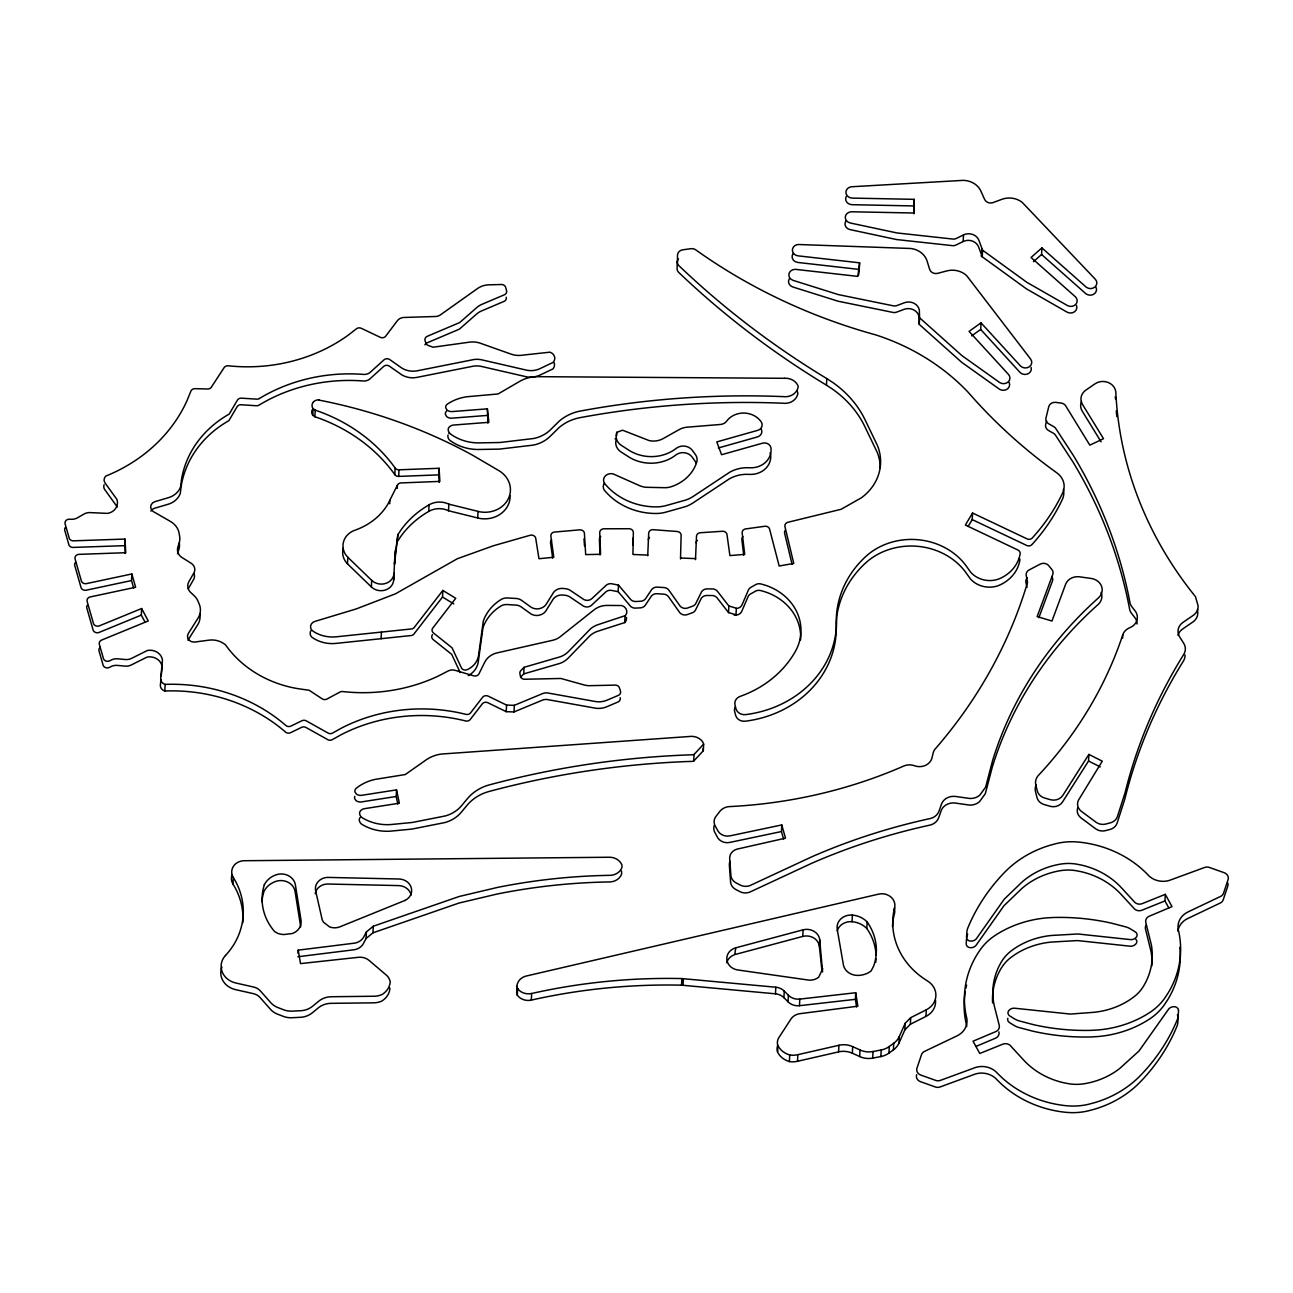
<?xml version="1.0" encoding="UTF-8"?>
<svg xmlns="http://www.w3.org/2000/svg" width="1293" height="1293" viewBox="0 0 1293 1293"><rect width="100%" height="100%" fill="white"/><g stroke="black" fill="none" stroke-linecap="round" stroke-linejoin="round"><path stroke-width="1.5" d="M913.828 213.749L914.248 199.348L852.297 198.104A6.449 5.705 2.8 0 1 845.945 192.77A6.449 5.705 2.8 0 1 851.327 186.774L963.285 180.357A19.298 17.068 2.8 0 1 980.563 190.362L984.555 199.316A6.449 5.705 2.8 0 0 992.555 202.759L1001.897 199.316A19.298 17.068 2.8 0 1 1022.165 202.322L1095.365 279.288A6.449 5.705 2.8 0 1 1086.346 287.272L1041.899 247.884L1031.054 257.485L1075.307 296.727A6.449 5.705 2.8 0 1 1067.808 305.762L1026.901 282.359L982.583 250.196L979.124 240.886A10.748 9.504 2.8 0 0 964.125 234.631L956.4 238.397A6.433 5.689 2.8 0 1 953.2 239.092L896.97 232.95L850.293 222.994A6.433 5.689 2.8 0 1 851.247 211.777L914.086 213.006L914.248 199.348M677.176 261.849L677.096 269.041A6.433 5.689 2.8 0 0 678.809 272.5A858.002 758.975 2.8 0 0 826.469 385.169L832.595 389.193A106.204 93.936 2.8 0 1 864.71 426.318L877.204 452.308A53.643 47.453 2.8 0 1 880.274 468.05M695.505 559.627L696.491 536.288A4.283 3.782 2.8 0 1 699.869 532.764L722.318 531.278A4.299 3.814 2.8 0 1 726.925 534.122L729.899 555.586L744.72 554.374L742.182 533.023A4.299 3.798 2.8 0 1 745.237 528.982L764.68 526.283A4.315 3.814 2.8 0 1 769.48 528.724L779.178 566.011L793.757 563.425L784.948 526.655A4.299 3.798 2.8 0 1 787.599 522.356L841.161 509.264L861.348 497.821A53.643 47.453 2.8 0 0 877.527 445.713L865.033 419.724A106.204 93.936 2.8 0 0 832.918 382.583L826.777 378.574A858.002 758.975 2.8 0 1 679.132 265.889A6.433 5.689 2.8 0 1 677.419 262.447L677.5 255.254A6.433 5.689 2.8 0 1 682.284 249.888L690.753 248.709A6.433 5.689 2.8 0 1 695.278 249.565L695.828 249.905A536.773 474.822 2.8 0 0 875.717 334.887A214.557 189.78 2.8 0 1 967.568 391.666L976.36 401.493A536.563 474.628 2.8 0 0 1056.898 472.899A19.314 17.084 2.8 0 1 1062.668 492.875A213.959 189.263 2.8 0 1 1032.299 537.953A4.283 3.782 2.8 0 1 1027.563 539.116L972.546 513.014L965.37 525.039L1017.898 550.01A4.315 3.814 2.8 0 1 1020.193 553.404L1020.129 553.986A38.144 33.747 2.8 0 1 1000.588 578.213L998.341 579.167A23.921 21.157 2.8 0 1 970.655 572.185L967.18 567.32A64.375 56.94 2.8 0 0 868.346 554.261L865.356 556.879A107.222 94.842 2.8 0 0 836.393 616.292A107.319 94.939 2.8 0 1 745.641 714.609A8.598 7.596 2.8 0 1 736.089 709.178L735.022 705.057A8.598 7.613 2.8 0 1 739.58 696.604L740.113 696.41A107.319 94.922 2.8 0 0 795.437 651.268A53.643 47.453 2.8 0 0 760.753 583.935A6.433 5.689 2.8 0 0 756.227 584.339L750.797 587.41A6.433 5.689 2.8 0 0 748.599 589.592L742.037 604.817A6.449 5.705 2.8 0 1 736.945 608.389L728.848 605.981L717.518 591.402A6.449 5.705 2.8 0 0 712.799 588.929L707.19 588.897A6.433 5.689 2.8 0 0 701.598 591.774L695.893 603.298A6.433 5.689 2.8 0 1 693.048 606.013L687.731 607.969A6.433 5.689 2.8 0 1 680.118 606.11L668.934 590.255A6.449 5.705 2.8 0 0 664.505 587.604L657.41 587.119A6.433 5.689 2.8 0 0 651.769 589.43L645.692 598.514A6.449 5.705 2.8 0 1 641.231 601.213L636.027 601.504A6.433 5.689 2.8 0 1 630.822 599.645L618.474 585.082L611.993 583.822A6.449 5.705 2.8 0 0 606.401 585.082L591.855 598.627A6.433 5.689 2.8 0 1 583.789 599.499L570.391 590.465A10.085 8.922 2.8 0 0 565.978 588.751L563.037 588.444A10.085 8.922 2.8 0 0 553.549 592.436L546.276 604.122A10.069 8.906 2.8 0 1 543.076 607.209A13.948 12.332 2.8 0 1 541.379 608.033A10.085 8.922 2.8 0 1 531.1 607.225L521.774 600.485A10.069 8.906 2.8 0 0 516.667 598.514L507.422 597.964A10.053 8.889 2.8 0 0 501.102 599.516A46.774 41.376 2.8 0 0 483.307 621.076L478.62 655.018A21.448 18.975 2.8 0 1 468.535 669.031L467.226 669.661A4.251 3.75 2.8 0 1 461.585 668.174L452 647.745L433.511 633.004A4.299 3.814 2.8 0 1 432.476 628.479L455.75 598.303L442.836 590.432L414.293 627.396A4.299 3.798 2.8 0 1 411.982 628.883L336.293 636.803A32.18 28.462 2.8 0 1 314.555 632.18L311.952 630.37A6.449 5.705 2.8 0 1 315.201 621.319L356.254 608.922L395.448 593.826L457.415 558.689L493.36 545.775L530.308 535.221A4.299 3.798 2.8 0 1 535.641 537.856L538.971 558.721L553.776 557.283L550.866 536.191A4.283 3.798 2.8 0 1 553.954 532.102L579.797 529.839A4.299 3.798 2.8 0 1 584.388 532.942L585.681 554.6L600.582 554.293L599.726 532.684A4.283 3.798 2.8 0 1 603.847 528.789L629.109 528.724A4.283 3.782 2.8 0 1 633.36 532.635L632.923 554.471L647.825 555.101M632.907 545.193L633.037 539.246A4.283 3.782 2.8 0 0 632.875 538.163M680.506 558.948L681.136 534.817A4.299 3.798 2.8 0 0 677.306 531.504L652.561 529.645A4.267 3.782 2.8 0 0 648.682 533.249L647.728 555.731M125.114 553.469L124.985 539.068L73.459 540.83A4.299 3.798 2.8 0 1 69.289 538.47L65.103 523.859A4.283 3.782 2.8 0 1 68.804 519.22L71.26 519.285A10.748 9.504 2.8 0 0 76.982 518.089L83.916 514.097A10.732 9.504 2.8 0 1 89.54 512.578L107.594 513.386A12.445 11.007 2.8 0 0 116.887 499.389L105.169 483.129A6.449 5.705 2.8 0 1 105.541 476.406L105.929 476.034A160.914 142.343 2.8 0 0 187.113 400.442L190.831 391.278A4.299 3.798 2.8 0 1 194.984 388.66L207.656 388.983A4.299 3.798 2.8 0 0 211.082 387.593L224.109 367.648A4.283 3.798 2.8 0 1 227.762 365.774L228.408 365.806A160.93 142.343 2.8 0 0 348.334 335.081L356.335 328.858A4.299 3.798 2.8 0 1 361.28 328.309L380.239 337.295A4.299 3.798 2.8 0 0 385.443 336.519L397.307 320.777A8.566 7.58 2.8 0 1 403.513 317.48L435.45 316.494A8.598 7.613 2.8 0 0 439.992 315.169L477.57 288.501A19.314 17.084 2.8 0 1 487.655 284.88L501.393 284.508A4.283 3.798 2.8 0 1 505.531 286.933L506.565 290.634A4.283 3.798 2.8 0 1 504.836 294.594L481.869 304.356A19.298 17.068 2.8 0 0 477.602 306.845L459.71 322.555L427.288 336.309A4.299 3.798 2.8 0 0 425.106 340.851L425.947 343.211A4.299 3.798 2.8 0 0 427.902 345.36L433.09 347.219L469.327 342.176A21.431 18.959 2.8 0 1 479.364 342.887L510.864 354.056A21.448 18.975 2.8 0 0 520.028 355.43L550.026 352.165A7.305 6.465 2.8 0 1 553.194 362.347L539.811 368.731A19.314 17.084 2.8 0 1 527.318 370.331L481.885 359.858A19.314 17.084 2.8 0 0 474.03 359.502L417.219 370.8A19.314 17.084 2.8 0 1 401.897 368.117L389.71 359.551A4.267 3.782 2.8 0 0 383.989 359.842L370.38 372.174A8.582 7.596 2.8 0 1 364.19 374.437L363.575 374.404A161.011 142.424 2.8 0 0 259.392 398.503M133.68 588.153L131.514 580.557L131.838 573.963L86.486 583.612A4.299 3.814 2.8 0 1 81.459 581.317L75.091 558.996A4.283 3.782 2.8 0 1 78.453 554.374L125.76 552.709L124.985 539.068M145.091 622.224L141.309 615.112L141.632 608.518L99.351 625.86A4.283 3.782 2.8 0 1 93.549 623.792L87.148 601.471A4.299 3.814 2.8 0 1 89.686 597.059L135.62 587.248L131.838 573.963M620.139 697.67A4.299 3.798 2.8 0 1 618.41 701.808L606.773 706.77A19.298 17.068 2.8 0 1 596.008 708.273L547.65 699.61A8.582 7.596 2.8 0 0 542.866 699.966L514.016 711.926L506.226 711.683L487.833 702.713A4.283 3.798 2.8 0 0 482.257 703.893L470.264 719.458A4.283 3.798 2.8 0 1 466.256 721.058L465.593 720.944A160.914 142.343 2.8 0 0 341.465 734.537L332.43 739.564A4.299 3.798 2.8 0 1 328.212 739.903L305.988 727.474A4.283 3.782 2.8 0 0 301.641 727.329L290.569 732.695A4.283 3.798 2.8 0 1 285.963 732.42L285.511 732.048A160.946 142.375 2.8 0 0 164.809 690.995L165.132 684.401A6.433 5.689 2.8 0 1 160.671 678.954L162.465 660.06A12.429 11.007 2.8 0 0 147.402 650.476L131.724 658.299A10.732 9.487 2.8 0 1 126.003 659.559L117.711 658.816A10.732 9.487 2.8 0 0 111.925 659.705L109.679 660.836A4.283 3.782 2.8 0 1 103.537 658.929L99.351 644.383A4.283 3.798 2.8 0 1 101.662 640.051L148.259 620.947L141.632 608.518M242.777 922.782A78.825 69.725 2.8 0 0 232.999 884.089L233.322 877.494A12.865 11.378 2.8 0 1 243.407 860.734L609.472 857.243A12.865 11.378 2.8 0 1 621.917 865.001L621.981 867.344A12.882 11.395 2.8 0 1 610.878 875.296L610.037 875.329A555.23 491.146 2.8 0 0 497.369 887.451L459.354 896.437L373.273 926.224L366.404 931.914L363.769 936.892A12.882 11.395 2.8 0 1 354.864 943.114L298.214 950.145L298.053 953.442M313.132 408.685L315.217 410.156A160.865 142.295 2.8 0 1 395.141 468.034L395.545 468.486A4.283 3.798 2.8 0 0 399.004 469.812L439.07 468.276L438.747 474.87L398.68 476.406A4.283 3.798 2.8 0 1 395.222 475.081L394.818 474.628A160.865 142.295 2.8 0 0 314.894 416.75L312.809 415.279L313.132 408.685A6.449 5.705 2.8 0 1 312.954 402.559L313.31 402.123M314.894 416.75L315.217 410.156M318.967 400.135L319.597 400.216A488.56 432.169 2.8 0 1 471.897 454.813L499.454 470.975A25.763 22.789 2.8 0 1 508.375 498.678A25.763 22.789 2.8 0 1 479.703 511.786L448.849 504.157A19.314 17.1 2.8 0 0 430.197 504.205L429.098 504.803A95.52 84.498 2.8 0 0 401.266 529.58L397.905 534.623L394.801 557.671L393.686 579.959A12.882 11.395 2.8 0 1 385.653 589.931A12.882 11.395 2.8 0 1 371.98 587.507L347.51 563.877L347.833 557.283A19.314 17.084 2.8 0 1 353.862 530.615L355.025 530.178A64.359 56.94 2.8 0 0 387.916 504.06L397.42 485.117A4.299 3.814 2.8 0 1 400.458 482.952L439.879 481.4L439.07 468.276M371.382 586.957L371.705 580.363L347.833 557.283M297.891 956.739L354.541 949.709A12.882 11.395 2.8 0 0 363.446 943.486L366.081 938.508L366.404 931.914M310.918 630.693A6.449 5.705 2.8 0 0 311.629 636.98L314.231 638.774A32.18 28.462 2.8 0 0 335.97 643.397L381.079 638.694L381.403 632.099M389.71 503.753L389.872 500.456M394.818 474.628L395.141 468.018M366.081 938.508L372.95 932.819L373.273 926.224M397.258 488.415L397.42 485.117M398.68 476.406L399.004 469.812M393.686 579.959L394.009 573.365A12.882 11.395 2.8 0 1 385.977 583.337A12.882 11.395 2.8 0 1 372.303 580.913L371.705 580.363M394.801 557.671L394.478 564.265L397.905 534.623M397.824 804.084L396.208 796.472L396.531 789.878L361.733 795.308A6.562 5.802 2.8 0 1 356.432 794.08L355.025 792.076A4.38 3.879 2.8 0 1 356.302 788.229A43.768 38.725 2.8 0 1 375.406 779.34L405.275 774.539L426.076 759.928A32.842 29.044 2.8 0 1 441.301 754.061L689.072 736.525A13.124 11.605 2.8 0 1 702.632 741.729L703.651 744.121L703.327 750.716L693.711 761.092A13.14 11.621 2.8 0 1 691.157 761.448L689.153 761.464A810.032 716.548 2.8 0 0 489.643 791.316A43.768 38.725 2.8 0 0 467.08 805.264L461.278 812.246A32.826 29.044 2.8 0 1 445.099 822.51L411.934 829.088L390.179 831.173A43.768 38.725 2.8 0 1 365.143 826.162L362.25 824.578A6.578 5.819 2.8 0 1 359.26 819.633L359.486 818.485A6.562 5.819 2.8 0 1 360.117 817.532M397.581 541.234L400.959 536.175A95.52 84.498 2.8 0 1 428.775 511.398L429.098 504.803M381.079 638.694L411.659 635.477A4.299 3.798 2.8 0 0 413.97 633.99L442.513 597.027L442.836 590.432M510.105 495.688A25.763 22.789 2.8 0 1 479.38 518.38L448.526 510.751L448.849 504.157M477.715 518.024L478.038 511.414M487.897 423.134L487.364 408.847L452.114 411.578A6.578 5.819 2.8 0 1 446.925 409.946L445.762 407.845A4.38 3.879 2.8 0 1 446.893 404.515L447.378 404.095A43.8 38.742 2.8 0 1 467.306 396.709L498.096 393.961L519.77 381.322A32.842 29.06 2.8 0 1 535.512 376.651L784.35 378.299M506.226 711.683L506.549 705.089L488.156 696.119A4.283 3.798 2.8 0 0 482.58 697.283L470.587 712.863A4.283 3.798 2.8 0 1 466.579 714.463L465.916 714.35A160.914 142.343 2.8 0 0 341.772 727.943L332.754 732.969A4.299 3.798 2.8 0 1 328.535 733.309L306.312 720.88A4.283 3.782 2.8 0 0 301.964 720.734L290.893 726.1A4.283 3.798 2.8 0 1 286.286 725.809L285.834 725.454A160.946 142.375 2.8 0 0 165.132 684.401M514.016 711.926L514.339 705.331L543.189 693.355A8.582 7.596 2.8 0 1 547.973 693.016L596.332 701.679A19.298 17.068 2.8 0 0 607.096 700.159L618.717 695.214A4.299 3.798 2.8 0 0 620.462 691.076L619.282 687.423A4.283 3.798 2.8 0 0 615.193 685.112L588.978 685.694A19.298 17.068 2.8 0 1 583.919 684.902L560.871 678.469L524.166 679.261A4.283 3.798 2.8 0 1 520.4 676.142L519.851 673.168A4.283 3.782 2.8 0 1 520.869 670.598L524.069 667.301L560.257 656.796A21.448 18.975 2.8 0 0 568.387 651.624L590.351 629.028A21.448 18.975 2.8 0 1 598.142 624.632L625.392 615.597A7.289 6.449 2.8 0 0 621.82 605.544L607.096 605.431A19.33 17.1 2.8 0 0 594.198 609.746L559.513 637.271A19.314 17.084 2.8 0 1 552.499 640.326L496.108 653.11A19.298 17.084 2.8 0 0 484.649 662.355L478.749 674.251A4.299 3.798 2.8 0 1 473.804 675.835L455.136 670.34A8.582 7.596 2.8 0 0 447.895 671.115L438.424 675.98A160.914 142.343 2.8 0 1 342.677 691.545L341.966 691.529A4.283 3.782 2.8 0 0 339.93 692.062L326.434 699.303A4.299 3.798 2.8 0 1 322.167 698.834L309.124 690.236L300.558 689.056A107.287 94.906 2.8 0 1 225.628 644.997L224.675 644.221A19.314 17.084 2.8 0 0 208.981 640.148L194.354 642.104A6.433 5.689 2.8 0 1 188.261 633.586L198.556 617.294A19.298 17.068 2.8 0 0 199.219 604.041L197.635 600.356A19.298 17.084 2.8 0 0 193.853 595.426L190.281 592.097A10.716 9.471 2.8 0 1 188.891 581.656L194.144 572.492A8.582 7.596 2.8 0 0 191.138 563.247L181.44 557.17A10.732 9.504 2.8 0 1 177.852 547.117L179.404 542.22A19.314 17.084 2.8 0 0 179.63 536.288L178.984 532.457A19.314 17.084 2.8 0 0 170.466 521.451L153.172 511.511A6.433 5.689 2.8 0 1 155.031 501.619L168.478 497.66A19.314 17.084 2.8 0 0 180.648 486.718L181.359 480.463A107.271 94.89 2.8 0 1 229.2 414.083L237.621 399.796A4.299 3.798 2.8 0 1 241.452 398.163L256.661 399.149A4.267 3.782 2.8 0 0 259.376 398.503M520.546 677.193L523.746 673.895L524.069 667.301M516.909 986.349L517.604 988.612A12.865 11.378 2.8 0 0 531.665 993.493A554.584 490.58 2.8 0 1 681.864 978.575L775.8 987.222A12.882 11.395 2.8 0 1 784.237 991.085L788.972 995.82A12.882 11.395 2.8 0 0 799.801 999.101L855.707 992.733L855.384 999.327L799.478 1005.695A12.882 11.395 2.8 0 1 788.649 1002.414L783.93 997.679A12.882 11.395 2.8 0 0 775.477 993.816L681.54 985.169A554.584 490.58 2.8 0 0 531.342 1000.103A12.865 11.378 2.8 0 1 517.281 995.206L516.909 986.349A12.865 11.378 2.8 0 1 525.54 976.199L878.61 894.126A12.865 11.378 2.8 0 1 894.74 906.991L894.271 914.345A78.776 69.677 2.8 0 0 892.477 926.531M517.281 995.206L517.604 988.612M531.342 1000.103L531.665 993.509M616.664 435.612L616.826 432.315L622.596 430.213L649.167 440.59A17.924 15.855 2.8 0 0 663.067 438.65L679.019 429.68A19.524 17.262 2.8 0 1 686.292 427.256L720.33 424.476A8.679 7.677 2.8 0 0 726.698 421.098A20.397 18.054 2.8 0 1 760.494 420.92L761.238 421.954A6.497 5.754 2.8 0 1 758.28 430.181L716.807 441.915L721.575 454.732L762.482 443.192A6.497 5.754 2.8 0 1 770.919 447.653A20.365 18.021 2.8 0 1 750.845 467.807L749.487 467.775A32.519 28.769 2.8 0 0 729.737 472.22L693.371 496.302A32.503 28.753 2.8 0 1 685.791 500.035L666.089 505.579A32.503 28.753 2.8 0 1 659.026 506.791L656.618 506.888A63.034 55.761 2.8 0 1 605.916 485.037A7.483 6.61 2.8 0 1 604.574 476.842A7.483 6.61 2.8 0 1 613.286 473.965L639.211 485.505A19.492 17.245 2.8 0 0 646.209 487.299L664.327 487.687A19.492 17.245 2.8 0 0 670.34 486.976L671.778 486.54A42.297 37.416 2.8 0 0 696.685 462.344A10.845 9.584 2.8 0 0 695.731 455.023L692.498 450.514A10.845 9.601 2.8 0 0 676.772 447.96L676.239 448.38A38.289 33.877 2.8 0 1 630.289 451.079L621.545 445.503A12.607 11.152 2.8 0 1 616.567 433.026L616.826 432.315M800.561 639.938A53.643 47.453 2.8 0 0 760.429 590.529A6.433 5.689 2.8 0 0 755.904 590.949L750.473 594.004A6.433 5.689 2.8 0 0 748.275 596.186L741.713 611.411A6.449 5.705 2.8 0 1 736.622 614.983L728.525 612.591L717.195 597.996A6.449 5.705 2.8 0 0 712.475 595.523L706.867 595.491A6.433 5.689 2.8 0 0 701.275 598.368L695.569 609.908A6.433 5.689 2.8 0 1 692.725 612.607L687.407 614.563A6.433 5.689 2.8 0 1 679.795 612.72L668.61 596.849A6.449 5.705 2.8 0 0 664.182 594.198L657.086 593.713A6.433 5.689 2.8 0 0 651.446 596.025L645.369 605.108A6.449 5.705 2.8 0 1 640.908 607.807L635.703 608.114A6.433 5.689 2.8 0 1 630.499 606.239L618.151 591.677L618.474 585.082M523.746 673.895L559.934 663.39A21.448 18.975 2.8 0 0 568.063 658.234L590.028 635.623A21.448 18.975 2.8 0 1 597.819 631.226L624.697 622.596L625.02 616.001M681.54 985.169L681.864 978.575M693.711 761.092L694.034 754.482L703.651 744.121M683.06 985.25L683.383 978.656M728.525 612.591L728.848 605.981M736.331 608.421L736.008 615.015L734.149 615.08M726.779 962.719A12.865 11.395 2.8 0 1 734.683 954.638L735.798 947.801L803.082 929.829A12.882 11.395 2.8 0 1 819.633 939.074L822.59 971.932M783.574 839.109L781.457 831.544L781.78 824.95L729.979 835.86A10.732 9.504 2.8 0 1 718.035 831.173L715.126 825.774A10.732 9.487 2.8 0 1 715.562 816.917L719.797 811.422A12.882 11.395 2.8 0 1 728.67 806.654L729.559 806.59A453.277 400.959 2.8 0 0 903.791 766.022A12.865 11.378 2.8 0 1 912.955 765.278L915.266 765.989A12.882 11.395 2.8 0 0 931.833 758.49L933.174 753.043A12.865 11.378 2.8 0 1 934.467 749.94L934.968 749.229A536.433 474.531 2.8 0 0 1027.272 583.353A6.449 5.705 2.8 0 0 1027.466 581.446L1026.254 575.757A6.417 5.689 2.8 0 1 1028.759 570.116L1040.283 564.104A6.433 5.689 2.8 0 1 1048.461 565.332L1051.855 569.518A6.433 5.689 2.8 0 1 1052.89 574.092L1037.148 616.567L1051.952 621.028L1065.577 584.388A12.865 11.378 2.8 0 1 1078.863 576.726L1091.26 578.456A12.865 11.395 2.8 0 1 1101.41 585.858A12.865 11.395 2.8 0 1 1099.131 597.221L1098.565 597.786A421.954 373.257 2.8 0 0 992.588 760.591L985.638 787.098L979.916 794.985A12.898 11.411 2.8 0 1 969.491 798.444L955.672 796.472A12.882 11.395 2.8 0 0 941.724 803.503L939.074 811.002A12.882 11.395 2.8 0 1 930.847 818.388L929.99 818.582A586.553 518.849 2.8 0 0 812.182 856.629L750.15 885.495A10.732 9.487 2.8 0 1 740.857 885.349L736.234 882.974A10.732 9.487 2.8 0 1 730.949 875.927L729.688 858.681A10.732 9.487 2.8 0 1 736.929 849.162L785.497 838.171L781.78 824.95M775.477 993.816L775.8 987.222M935.469 1000.006A19.298 17.068 2.8 0 1 925.982 1016.395L910.385 1024.25L904.874 1029.875L898.991 1043.079A19.347 17.116 2.8 0 1 893.398 1049.884L888.954 1053.1A19.314 17.084 2.8 0 1 880.889 1056.559L872.694 1058.127A19.314 17.084 2.8 0 1 860.912 1057.092L852.362 1053.229A19.314 17.084 2.8 0 0 839.852 1051.597L797.506 1061.278A19.298 17.068 2.8 0 1 790.75 1061.747L789.409 1061.585A19.314 17.084 2.8 0 1 777.836 1052.664L777.61 1045.003A12.882 11.395 2.8 0 1 778.661 1037.923L790.88 1019.143A12.882 11.395 2.8 0 1 799.171 1013.777L857.841 1006.196L855.707 992.733M783.93 997.679L784.237 991.085M788.067 1001.849L788.391 995.254M789.409 1061.585L789.732 1054.991A19.314 17.084 2.8 0 1 778.16 1046.069L777.61 1045.003M826.469 385.169L826.777 378.574M799.478 1005.695L799.801 999.101M822.025 971.382L819.309 945.668A12.882 11.395 2.8 0 0 802.759 936.423L803.082 929.829M797.506 1061.278L797.829 1054.684L840.175 1045.003A19.314 17.084 2.8 0 1 852.685 1046.635L861.235 1050.498A19.314 17.084 2.8 0 0 873.017 1051.532L881.212 1049.964A19.314 17.084 2.8 0 0 889.277 1046.506L893.722 1043.289A19.347 17.116 2.8 0 0 899.314 1036.485L905.197 1023.28L910.708 1017.656L926.305 1009.801A19.298 17.068 2.8 0 0 927.388 980.902L923.17 978.122A78.776 69.677 2.8 0 1 894.594 907.734M819.423 946.411L819.746 939.817M859.376 267.78L859.619 262.835L798.104 255.852A6.433 5.689 2.8 0 1 792.399 249.969A6.433 5.689 2.8 0 1 798.46 244.506L910.725 248.482A19.298 17.068 2.8 0 1 927.113 261.105L929.635 269.316A6.449 5.705 2.8 0 0 937.215 273.453L946.912 270.9A19.314 17.084 2.8 0 1 966.744 275.748L1030.553 358.985A6.449 5.705 2.8 0 1 1020.597 366.097L981.015 322.846L969.055 331.396L1008.508 374.453A6.449 5.705 2.8 0 1 999.974 382.728L962.008 355.688L919.582 317.771L919.323 310.061A10.732 9.487 2.8 0 0 905.132 302.497L897.003 305.52A6.449 5.705 2.8 0 1 893.722 305.908L838.462 294.626L793.159 280.387A6.433 5.689 2.8 0 1 795.421 269.348L857.825 276.395L859.619 262.835M838.607 1051.839L838.931 1045.245M876.024 955.285A59.882 52.981 2.8 0 0 866.811 928.552L865.777 927.534A21.674 19.169 2.8 0 0 852.071 921.699L852.394 915.088L851.44 915.024A14.175 12.542 2.8 0 0 837.234 929.328L843.505 965.451A14.158 12.526 2.8 0 0 857.178 975.391L858.697 975.391A20.769 18.377 2.8 0 0 864.613 974.34L866.019 973.839A20.769 18.377 2.8 0 0 871.094 970.978L873.68 966.033A59.882 52.981 2.8 0 0 867.134 921.957L866.1 920.923A21.674 19.169 2.8 0 0 852.394 915.088M852.362 1053.229L852.685 1046.635M859.7 1056.591L860.007 1049.997M866.811 928.552L867.134 921.957M872.694 1058.127L873.017 1051.532M880.889 1056.559L881.212 1049.964M1009.09 382.356A6.449 5.705 2.8 0 1 999.651 389.338L961.685 362.299L919.258 324.381L919.582 317.771M888.954 1053.1L889.277 1046.506M893.398 1049.884L893.722 1043.289M898.991 1043.079L899.314 1036.485M904.874 1029.875L905.197 1023.28M910.385 1024.25L910.708 1017.656M963.172 241.532L963.495 234.938M925.982 1016.395L926.305 1009.801M981.84 255.691L982.163 249.096M982.583 250.196L982.26 256.79L978.801 247.48A10.748 9.504 2.8 0 0 963.802 241.225L956.077 244.991A6.433 5.689 2.8 0 1 952.876 245.686L896.647 239.561L849.97 229.588A6.433 5.689 2.8 0 1 846.123 220.747M1031.151 367.406A6.449 5.705 2.8 0 1 1020.274 372.691L980.692 329.44L981.015 322.846M968.118 526.477L972.223 519.608L972.546 513.014M1033.446 261.687L1041.576 254.495L1041.899 247.884M1036.259 784.641A12.882 11.395 2.8 0 0 1035.499 791.607L1036.97 797.506A10.748 9.504 2.8 0 0 1044.178 804.569L1050.579 806.428A10.716 9.487 2.8 0 0 1062.507 801.983L1088.544 761.011L1088.868 754.401L1102.266 761.173L1078.507 800.092A10.716 9.487 2.8 0 0 1081.433 811.39L1096.48 822.542A10.732 9.487 2.8 0 0 1105.854 824.029L1110.946 822.671A10.716 9.487 2.8 0 0 1117.346 816.788L1125.088 792.674A586.424 518.735 2.8 0 1 1183.806 654.355L1184.178 653.66A12.882 11.395 2.8 0 0 1183.693 643.251L1179.281 636.318A12.898 11.395 2.8 0 1 1182.917 622.45L1193.908 614.902A12.898 11.411 2.8 0 0 1198.094 605.803L1195.443 596.606A422.181 373.451 2.8 0 1 1115.843 392.506L1115.794 391.747A12.865 11.378 2.8 0 0 1107.972 382.389A12.865 11.378 2.8 0 0 1095.026 383.811L1085.183 390.599A12.882 11.395 2.8 0 0 1082.532 404.499L1103.511 438.683L1089.821 445.148L1065.497 405.549A6.449 5.705 2.8 0 0 1061.02 403.028L1055.266 402.333A6.433 5.689 2.8 0 0 1048.736 406.745L1045.892 418.35A6.449 5.705 2.8 0 0 1048.849 423.878L1053.763 426.674A6.433 5.689 2.8 0 1 1055.767 428.5L1073.449 455.621A536.401 474.499 2.8 0 1 1130.034 603.055L1130.276 603.863A12.882 11.395 2.8 0 0 1131.941 606.853L1135.545 611.492A12.882 11.395 2.8 0 1 1130.502 627.38L1128.369 628.382A12.882 11.395 2.8 0 0 1122.777 634.815A453.148 400.846 2.8 0 1 1038.441 775.364L1037.891 775.978A12.882 11.395 2.8 0 0 1035.822 785.013L1037.293 790.912A10.748 9.504 2.8 0 0 1044.502 797.975L1050.902 799.834A10.716 9.487 2.8 0 0 1062.83 795.389L1088.868 754.401M1122.615 638.112L1122.777 634.815M1168.807 907.945L1164.961 900.93L1165.284 894.336L1142.188 903.645A6.433 5.689 2.8 0 1 1134.882 902.417L1121.597 887.952A75.107 66.428 2.8 0 0 1081.562 865.114L1076.309 864.08A42.928 37.982 2.8 0 0 1060.519 864.112A75.042 66.379 2.8 0 0 1021.939 882.133L1004.273 899.152L976.587 938.443A6.433 5.689 2.8 0 1 972.174 941.013L971.14 941.11A4.299 3.798 2.8 0 1 966.534 937.053L966.825 932.479A19.314 17.084 2.8 0 1 967.536 928.778L967.988 927.598A206.815 182.943 2.8 0 1 1004.92 872.015A105.121 92.983 2.8 0 1 1050.126 845.234L1056.72 843.472A60.092 53.158 2.8 0 1 1074.321 841.775L1078.766 842.082A105.089 92.951 2.8 0 1 1147.473 874.359A19.314 17.084 2.8 0 0 1169.292 880.436L1204.591 867.49A6.417 5.673 2.8 0 1 1208.89 867.28L1224.277 872.743A6.433 5.689 2.8 0 1 1228.221 879.192L1223.566 893.14A6.449 5.705 2.8 0 1 1221.045 896.194L1187.992 911.953A19.33 17.1 2.8 0 0 1178.376 930.152L1178.666 931.267A105.121 92.999 2.8 0 1 1168.129 992.992L1164.508 998.471A60.011 53.094 2.8 0 1 1149.509 1012.678A105.137 92.999 2.8 0 1 1098.597 1029.907L1091.712 1030.343A206.945 183.056 2.8 0 1 1033.269 1024.606L1019.11 1020.872A19.217 17.003 2.8 0 1 1014.068 1018.609L1009.801 1015.959A4.283 3.782 2.8 0 1 1008.702 1010.722L1009.364 1010.011A6.433 5.689 2.8 0 1 1014.229 1008.184L1070.362 1014.068L1093.328 1012.354A75.107 66.444 2.8 0 0 1129.629 999.909L1133.476 997.194A42.895 37.95 2.8 0 0 1141.767 988.822L1143.384 986.414A75.107 66.428 2.8 0 0 1151.417 945.167L1145.824 922.507A6.417 5.689 2.8 0 1 1148.734 916.446L1172.008 906.619L1165.284 894.336M394.979 554.471L395.173 550.543M966.501 939.074L966.21 943.648A4.299 3.798 2.8 0 0 970.817 947.704L971.851 947.624A6.433 5.689 2.8 0 0 976.263 945.038L1003.95 905.746L1021.615 888.727A75.042 66.379 2.8 0 1 1060.195 870.706A42.928 37.982 2.8 0 1 1076.002 870.674L1081.239 871.708A75.107 66.428 2.8 0 1 1121.273 894.546L1134.559 909.011A6.433 5.689 2.8 0 0 1141.864 910.24L1164.961 900.93M160.898 679.536L160.348 685.565A6.433 5.689 2.8 0 0 164.809 690.995M161.253 675.851L162.142 666.655A12.429 11.007 2.8 0 0 147.079 657.086L131.401 664.893A10.732 9.487 2.8 0 1 125.68 666.17L117.388 665.41A10.732 9.487 2.8 0 0 111.602 666.299L109.355 667.43A4.283 3.782 2.8 0 1 103.214 665.523L99.028 650.977A4.283 3.798 2.8 0 1 100.256 647.276M858.536 275.247L859.295 269.429L797.781 262.447A6.433 5.689 2.8 0 1 793.352 253.347M447.992 435.111L447.911 435.628A6.562 5.819 2.8 0 0 450.4 440.768L453.132 442.562A43.768 38.725 2.8 0 0 477.602 449.495L499.486 449.107L533.233 445.115A32.826 29.044 2.8 0 0 550.365 436.161L558.98 427.66A43.768 38.709 2.8 0 1 580.719 417.526A809.854 716.387 2.8 0 1 782.621 403.206L784.609 403.335A13.14 11.621 2.8 0 0 797.716 394.203L797.813 393.605A4.38 3.879 2.8 0 0 797.425 391.827A13.14 11.637 2.8 0 0 797.054 391.132M894.271 914.345L894.417 913.601A12.865 11.378 2.8 0 0 894.174 909.092M1046.587 420.726L1045.568 424.944A6.449 5.705 2.8 0 0 1048.526 430.488L1053.439 433.284A6.433 5.689 2.8 0 1 1055.444 435.094L1073.125 462.231A536.401 474.499 2.8 0 1 1129.71 609.666L1129.953 610.458A12.882 11.395 2.8 0 0 1131.617 613.448L1135.222 618.102A12.882 11.395 2.8 0 1 1137.064 624.002M916.624 1074.709L916.495 1075.21A6.433 5.689 2.8 0 0 920.454 1081.659L935.841 1087.138A6.433 5.689 2.8 0 0 940.14 1086.944L975.439 1073.982A19.298 17.068 2.8 0 1 997.242 1080.043L1002.156 1084.762A105.153 93.015 2.8 0 0 1065.949 1112.336L1070.394 1112.626A60.092 53.158 2.8 0 0 1087.995 1110.929L1094.605 1109.168A105.121 92.983 2.8 0 0 1139.828 1082.386A207.106 183.202 2.8 0 0 1176.743 1026.804L1177.196 1025.624A19.314 17.084 2.8 0 0 1177.891 1021.939L1178.182 1016.815A4.299 3.798 2.8 0 0 1177.325 1014.827M177.529 553.711L179.081 548.814A19.314 17.084 2.8 0 0 179.307 542.882M1038.861 617.698L1052.567 580.702A6.433 5.689 2.8 0 0 1051.855 576.565M967.665 934.192L967.212 935.389A19.314 17.084 2.8 0 0 966.631 937.829M822.752 968.635L818.728 977.152A12.882 11.395 2.8 0 1 808.868 980.126L737.753 969.96A12.865 11.395 2.8 0 1 726.876 959.842A12.865 11.395 2.8 0 1 735.006 948.044L735.798 947.801M187.938 640.18L198.233 623.889A19.298 17.068 2.8 0 0 199.865 613.949M432.476 634.604L432.169 635.089A4.299 3.814 2.8 0 0 433.187 639.599L451.693 654.339L460.195 672.554M225.451 955.495L224.675 956.416A19.282 17.068 2.8 0 0 235.876 983.019L254.252 987.173A12.882 11.395 2.8 0 1 260.523 991.085L271.352 1003.352A19.314 17.084 2.8 0 0 278.043 1007.635L284.573 1010.124A19.314 17.084 2.8 0 0 292.234 1011.142L301.948 1010.641A19.314 17.084 2.8 0 0 312.615 1006.229L319.549 1000.54A19.314 17.084 2.8 0 1 331.38 996.741L373.903 996.24A19.363 17.132 2.8 0 0 381.823 994.64L382.89 993.978A19.314 17.084 2.8 0 0 390.227 982.211L390.098 981.419A12.882 11.395 2.8 0 0 386.284 975.067L369.103 960.424A12.882 11.395 2.8 0 0 358.517 957.289L300.526 963.608L298.214 950.145M624.697 622.596L625.069 622.192A7.289 6.449 2.8 0 0 626.459 617.391M971.722 335.857L980.692 329.44M428.775 511.398L429.874 510.8A19.314 17.1 2.8 0 1 448.526 510.751M976.215 1046.328L995.998 1037.988A6.449 5.705 2.8 0 0 998.907 1031.895M141.309 615.112L99.028 632.455A4.283 3.782 2.8 0 1 93.225 630.386L86.825 608.066A4.299 3.814 2.8 0 1 87.164 605.431M372.95 932.819L459.031 903.031L497.045 894.045A555.23 491.146 2.8 0 1 609.714 881.923L610.571 881.891A12.882 11.395 2.8 0 0 621.658 873.939L621.594 871.595A12.865 11.378 2.8 0 0 621.286 870.9M718.342 447.976L757.957 436.775A6.497 5.754 2.8 0 0 760.914 428.549M735.475 954.412L802.759 936.423M131.514 580.557L86.162 590.206A4.299 3.814 2.8 0 1 81.136 587.911L74.768 565.591A4.283 3.782 2.8 0 1 75.657 562.213M781.457 831.544L729.656 842.454A10.732 9.504 2.8 0 1 717.712 837.767L714.803 832.369A10.732 9.487 2.8 0 1 714.318 825.306M396.208 796.472L361.41 801.919A6.562 5.802 2.8 0 1 356.108 800.674L354.702 798.67A4.38 3.879 2.8 0 1 354.848 796.294M487.041 415.441L451.79 418.172A6.578 5.819 2.8 0 1 446.602 416.54L445.439 414.439A4.38 3.879 2.8 0 1 446.57 411.109M124.661 545.662L73.135 547.424A4.299 3.798 2.8 0 1 68.965 545.064L64.779 530.453A4.283 3.782 2.8 0 1 65.426 527.366M913.925 205.943L851.974 204.698A6.449 5.705 2.8 0 1 846.236 196.471M506.549 705.089L514.339 705.331M680.716 558.01L695.618 558.624M615.048 438.828L616.502 438.925M852.071 921.699L851.117 921.634A14.175 12.542 2.8 0 0 837.185 930.928M789.732 1054.991L791.074 1055.153A19.298 17.068 2.8 0 0 797.829 1054.684M618.151 591.677L611.67 590.416A6.449 5.705 2.8 0 0 606.078 591.677L591.548 605.237A6.433 5.689 2.8 0 1 583.466 606.094L570.068 597.075A10.085 8.922 2.8 0 0 565.655 595.346L562.714 595.039A10.085 8.922 2.8 0 0 553.242 599.031L545.953 610.732A10.069 8.906 2.8 0 1 542.753 613.803A13.948 12.332 2.8 0 1 541.056 614.628A10.085 8.922 2.8 0 1 530.776 613.819L521.451 607.08A10.069 8.906 2.8 0 0 516.343 605.108L507.098 604.558A10.053 8.889 2.8 0 0 500.779 606.11A46.774 41.376 2.8 0 0 482.984 627.671L478.297 661.628A21.448 18.975 2.8 0 1 468.211 675.625M972.223 519.608L1027.24 545.711A4.283 3.782 2.8 0 0 1031.976 544.547A213.959 189.263 2.8 0 0 1062.345 499.47A19.314 17.084 2.8 0 0 1063.379 489.239M1088.544 761.011L1100.262 766.927M442.513 597.027L453.811 603.912M981.031 255.917L1026.577 288.953L1067.485 312.373A6.449 5.705 2.8 0 0 1076.503 305.455M1041.576 254.495L1086.023 293.867A6.449 5.705 2.8 0 0 1095.947 287.143M1101.086 441.85L1082.209 411.093A12.882 11.395 2.8 0 1 1081.498 401.525M702.778 748.97L703.327 750.716M792.043 564.217L784.625 533.249A4.299 3.798 2.8 0 1 785.368 530.211M1027.03 587.41L1025.931 582.351A6.417 5.689 2.8 0 1 1026.06 579.7M396.531 789.878L399.359 803.195L363.963 808.755A6.562 5.819 2.8 0 0 359.81 811.891L359.583 813.038A6.578 5.819 2.8 0 0 362.573 817.968L365.466 819.552A43.768 38.725 2.8 0 0 390.502 824.578L412.257 822.477L445.422 815.915A32.826 29.044 2.8 0 0 461.601 805.652L467.403 798.67A43.768 38.725 2.8 0 1 489.966 784.722A810.032 716.548 2.8 0 1 689.476 754.87L691.48 754.837A13.14 11.621 2.8 0 0 694.034 754.482M855.384 999.327L856.596 1007.021M300.703 926.839L294.933 890.667A14.142 12.51 2.8 0 0 275.942 881.357L274.52 881.874A21.69 19.185 2.8 0 0 263.982 891.362L263.045 894.788A59.898 52.981 2.8 0 0 261.946 901.738M389.775 988.014L389.904 988.822A19.314 17.084 2.8 0 1 382.566 1000.572L381.5 1001.235A19.363 17.132 2.8 0 1 373.58 1002.835L331.056 1003.336A19.314 17.084 2.8 0 0 319.226 1007.134L312.292 1012.823A19.314 17.084 2.8 0 1 301.625 1017.235L291.911 1017.736A19.314 17.084 2.8 0 1 284.25 1016.718L277.72 1014.229A19.314 17.084 2.8 0 1 271.029 1009.946L260.2 997.679A12.882 11.395 2.8 0 0 253.929 993.767L235.552 989.63A19.282 17.068 2.8 0 1 221.943 967.051M552.661 558.123L550.543 542.785A4.283 3.798 2.8 0 1 551.594 539.811M743.701 555.15L741.859 539.617A4.299 3.798 2.8 0 1 742.925 536.692M487.364 408.847L488.867 422.31L453.633 425.041A6.562 5.802 2.8 0 0 448.558 427.918L448.235 429.034A6.562 5.819 2.8 0 0 450.724 434.173L453.455 435.967A43.768 38.725 2.8 0 0 477.925 442.901L499.809 442.513L533.556 438.521A32.826 29.044 2.8 0 0 550.689 429.551L559.303 421.065A43.768 38.709 2.8 0 1 581.042 410.915A809.854 716.387 2.8 0 1 782.944 396.612L784.932 396.725A13.14 11.621 2.8 0 0 798.04 387.593L798.137 386.995A4.38 3.879 2.8 0 0 797.749 385.217A13.14 11.637 2.8 0 0 784.35 378.299M1115.536 399.101L1115.471 398.341A12.865 11.378 2.8 0 0 1115.18 396.854M1197.56 609.213L1197.771 612.397A12.898 11.411 2.8 0 1 1193.584 621.497L1182.594 629.044A12.898 11.395 2.8 0 0 1178.02 635.396M438.747 474.87L439.2 482.37M584.468 545.84L584.064 539.537A4.299 3.798 2.8 0 0 583.886 539.003M600.017 555.004L599.402 539.278A4.283 3.798 2.8 0 1 600.76 536.385M919.258 324.381L919 316.672A10.732 9.487 2.8 0 0 904.809 309.092L896.679 312.114A6.449 5.705 2.8 0 1 893.398 312.502L838.139 301.221L792.835 286.981A6.433 5.689 2.8 0 1 789.393 278.674M696.264 463.363A10.845 9.584 2.8 0 0 695.408 461.617L692.175 457.108A10.845 9.601 2.8 0 0 676.449 454.554L675.916 454.974A38.289 33.877 2.8 0 1 629.966 457.674L621.222 452.097A12.607 11.152 2.8 0 1 616.034 440.331M604.558 483.032A7.483 6.61 2.8 0 0 605.593 491.631A63.034 55.761 2.8 0 0 656.294 513.483L658.703 513.402A32.503 28.753 2.8 0 0 665.766 512.173L685.468 506.63A32.503 28.753 2.8 0 0 693.048 502.896L729.414 478.83A32.519 28.769 2.8 0 1 749.164 474.386L750.522 474.418A20.365 18.021 2.8 0 0 770.596 454.247A6.497 5.754 2.8 0 0 770.046 452.792M312.809 415.279A6.449 5.705 2.8 0 1 312.34 409.639M347.51 563.877A19.314 17.084 2.8 0 1 343.324 548.054M1135.82 939.187A4.315 3.814 2.8 0 1 1136.062 943.712L1135.367 944.407A6.433 5.689 2.8 0 1 1130.502 946.234L1077.57 940.577L1051.403 942.064A75.107 66.444 2.8 0 0 1015.086 954.509L1011.239 957.208A42.895 37.95 2.8 0 0 1002.964 965.58L1001.364 967.988A75.123 66.46 2.8 0 0 992.604 1002.964M965.273 991.408A105.121 92.983 2.8 0 0 966.065 1023.151L966.34 1024.25A19.298 17.068 2.8 0 1 966.679 1026.513M965.871 988.272A105.121 92.983 2.8 0 1 966.598 985.153M1146.277 924.931A6.417 5.689 2.8 0 0 1145.501 929.117L1151.093 951.761A75.107 66.428 2.8 0 1 1151.788 965.952M315.201 893.754A12.882 11.395 2.8 0 1 327.274 884.008L398.632 885.592A12.865 11.378 2.8 0 1 411.126 895.079M1007.861 1018.27A4.283 3.782 2.8 0 0 1009.477 1022.553L1013.744 1025.22A19.217 17.003 2.8 0 0 1018.787 1027.482L1032.962 1031.2A206.945 183.056 2.8 0 0 1091.389 1036.938L1098.274 1036.517A105.137 92.999 2.8 0 0 1149.186 1019.272A60.011 53.094 2.8 0 0 1164.185 1005.065L1167.805 999.586A105.121 92.999 2.8 0 0 1179.879 947.349M1177.858 931.089A19.33 17.1 2.8 0 1 1187.669 918.563L1220.721 902.789A6.449 5.705 2.8 0 0 1223.243 899.75L1227.897 885.786A6.433 5.689 2.8 0 0 1227.607 882.666M232.999 884.089A12.865 11.378 2.8 0 1 232.174 874.601M233.322 877.494A78.825 69.725 2.8 0 1 225.467 955.511M696.167 542.882A4.283 3.782 2.8 0 1 697.38 540.393M648.359 539.844A4.267 3.782 2.8 0 1 649.522 537.387M1101.086 592.453A12.865 11.395 2.8 0 1 1098.808 603.815L1098.242 604.381A421.954 373.257 2.8 0 0 992.264 767.202L985.314 793.692L979.593 801.579A12.898 11.411 2.8 0 1 969.168 805.038L955.349 803.066A12.882 11.395 2.8 0 0 941.401 810.097L938.75 817.596A12.882 11.395 2.8 0 1 930.524 824.982L929.667 825.176A586.553 518.849 2.8 0 0 811.859 863.223L749.827 892.089A10.732 9.487 2.8 0 1 740.533 891.944L735.911 889.568A10.732 9.487 2.8 0 1 730.626 882.521L729.365 865.276A10.732 9.487 2.8 0 1 729.979 861.429M1026.513 578.714A6.417 5.689 2.8 0 1 1027.143 577.809M188.261 588.848A10.716 9.471 2.8 0 1 188.568 588.25L193.821 579.086A8.582 7.596 2.8 0 0 193.982 573.526M150.942 511.171A6.433 5.689 2.8 0 1 154.707 508.214L168.155 504.254A19.314 17.084 2.8 0 0 180.325 493.312L181.036 487.073A107.271 94.89 2.8 0 1 228.877 420.678L237.298 406.39A4.299 3.798 2.8 0 1 241.128 404.757L256.337 405.743A4.267 3.782 2.8 0 0 259.053 405.097A161.011 142.424 2.8 0 1 363.252 380.982L363.866 381.031A8.582 7.596 2.8 0 0 370.057 378.768L383.665 366.436A4.267 3.782 2.8 0 1 389.387 366.161L401.573 374.711A19.314 17.084 2.8 0 0 416.896 377.394L473.707 366.097A19.314 17.084 2.8 0 1 481.562 366.469L526.994 376.926A19.314 17.084 2.8 0 0 533.411 377.055M534.672 376.861A19.314 17.084 2.8 0 0 539.488 375.326L552.871 368.941A7.305 6.465 2.8 0 0 554.067 362.67M424.912 344.811A4.299 3.798 2.8 0 1 426.965 342.904L459.387 329.149L477.279 313.439A19.298 17.068 2.8 0 1 481.546 310.95L504.512 301.188A4.283 3.798 2.8 0 0 506.242 297.228M104.103 484.794A6.449 5.705 2.8 0 0 104.846 489.724L116.564 505.983A12.445 11.007 2.8 0 1 116.968 507.422M448.962 433.608A6.562 5.802 2.8 0 1 449.382 433.203M735.087 707.174A8.598 7.613 2.8 0 0 734.699 711.651L735.765 715.772A8.598 7.596 2.8 0 0 745.318 721.203A107.319 94.939 2.8 0 0 836.102 622.887A107.222 94.842 2.8 0 1 865.049 563.473L868.023 560.855A64.375 56.94 2.8 0 1 966.857 573.93L970.332 578.779A23.921 21.157 2.8 0 0 998.018 585.761L1000.265 584.808A38.144 33.747 2.8 0 0 1019.805 560.58L1019.87 559.998A4.315 3.814 2.8 0 0 1019.417 558.285M677.403 261.913A6.433 5.689 2.8 0 1 678.421 258.923M1116.813 416.621A422.181 373.451 2.8 0 1 1116.279 410.786M1077.683 807.85A10.716 9.487 2.8 0 0 1081.11 817.984L1096.157 829.136A10.732 9.487 2.8 0 0 1105.547 830.623L1110.622 829.282A10.716 9.487 2.8 0 0 1117.023 823.382L1124.765 799.284A586.424 518.735 2.8 0 1 1183.483 660.949L1183.855 660.27A12.882 11.395 2.8 0 0 1185.034 655.018M777.287 1051.613A12.882 11.395 2.8 0 1 777.659 1046.021M876.007 958.808A59.882 52.981 2.8 0 1 875.733 962.315M516.586 992.943A12.865 11.378 2.8 0 1 517.798 988.595M313.504 401.881A6.449 5.705 2.8 0 1 319.161 399.909M1178.505 1010.754L1178.214 1015.328A19.314 17.084 2.8 0 1 1177.519 1019.029L1177.066 1020.209A207.106 183.202 2.8 0 1 1140.151 1075.792A105.121 92.983 2.8 0 1 1094.929 1102.573L1088.318 1104.335A60.092 53.158 2.8 0 1 1070.717 1106.032L1066.272 1105.725A105.153 93.015 2.8 0 1 1002.479 1078.168L997.566 1073.449A19.298 17.068 2.8 0 0 975.762 1067.388L940.464 1080.35A6.433 5.689 2.8 0 1 936.164 1080.544L920.778 1075.065A6.433 5.689 2.8 0 1 916.818 1068.616L921.505 1054.684A6.417 5.689 2.8 0 1 924.042 1051.629L957.046 1035.855A19.298 17.068 2.8 0 0 966.663 1017.656L966.372 1016.557A105.121 92.983 2.8 0 1 980.53 949.353A60.076 53.142 2.8 0 1 992.087 937.554L995.562 935.13A105.137 92.999 2.8 0 1 1046.441 917.901L1053.342 917.497A206.912 183.04 2.8 0 1 1111.77 923.234L1125.928 926.936A19.314 17.084 2.8 0 1 1129.791 928.519L1135.254 931.849A4.315 3.814 2.8 0 1 1136.385 937.118L1135.69 937.813A6.433 5.689 2.8 0 1 1130.825 939.639L1077.893 933.982L1051.71 935.453A75.107 66.444 2.8 0 0 1015.409 947.914L1011.562 950.614A42.895 37.95 2.8 0 0 1003.287 958.986L1001.687 961.394A75.123 66.46 2.8 0 0 994.656 1007.328L999.23 1025.301A6.449 5.705 2.8 0 1 996.321 1031.378L973.031 1041.204L979.771 1053.472L1002.867 1044.162A6.433 5.689 2.8 0 1 1010.172 1045.39L1023.442 1059.856A75.107 66.428 2.8 0 0 1063.509 1082.71L1068.745 1083.728A42.928 37.982 2.8 0 0 1084.552 1083.696A75.091 66.428 2.8 0 0 1119.528 1068.648L1138.988 1051.015L1168.452 1009.364A6.433 5.689 2.8 0 1 1172.266 1006.891A7.774 6.869 2.8 0 1 1173.931 1006.697A4.299 3.798 2.8 0 1 1178.505 1010.221L1178.505 1010.754M264.305 884.768L263.368 888.178A59.898 52.981 2.8 0 0 274.617 931.558L277.785 933.368A20.785 18.377 2.8 0 0 283.7 934.548L292.089 933.578A14.158 12.526 2.8 0 0 301.027 920.244L295.257 884.073A14.142 12.51 2.8 0 0 276.266 874.763L274.843 875.28A21.69 19.185 2.8 0 0 264.305 884.768M405 900.429L339.978 926.806A12.882 11.395 2.8 0 1 329.537 926.887L323.525 922.232A12.882 11.395 2.8 0 1 322.102 919.323L315.654 890.909A12.882 11.395 2.8 0 1 327.598 877.397L398.955 878.998A12.865 11.378 2.8 0 1 411.271 887.758A12.865 11.378 2.8 0 1 405 900.429"/></g></svg>
